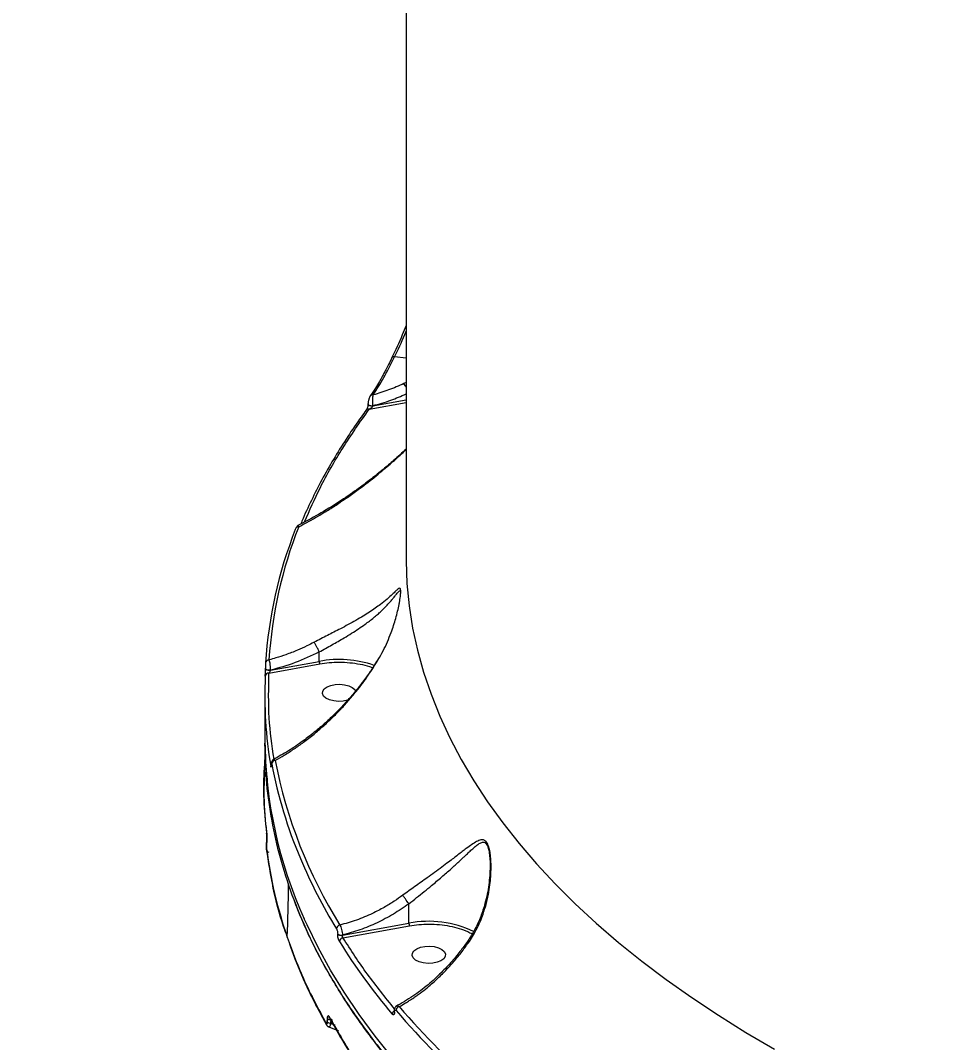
# Model space of a CAD drawing. Header units: millimetres. Extents: x -6332 to 8932, y -6739 to 7096.
# Drawn here: x -2332.1 to -2084.8, y -1545.2 to -1270.2 of the extents above; entities that cross this region are included whole.
import ezdxf

# ---------------------------------------------------------------- set-up
doc = ezdxf.new("R2010")
doc.units = ezdxf.units.MM
for name, color, linetype in [('DIKOM_ОБЪЕКТ', 7, 'Continuous'), ('DIKOM_РАЗМЕР_ЗОНА', 7, 'Continuous'), ('DIKOM_РАЗМЕР_ОБЪЕКТА', 7, 'Continuous')]:
    doc.layers.add(name, color=color, linetype=linetype)
doc.styles.add('style1', font='arial.ttf', dxfattribs={"width": 0.8})
doc.dimstyles.new('1-50', dxfattribs={"dimtxt": 300, "dimasz": 200, "dimexe": 100, "dimexo": 0, "dimgap": 100, "dimtad": 1, "dimtxsty": 'style1', "dimcen": 200, "dimclrd": 7, "dimclre": 7, "dimclrt": 7, "dimadec": 1, "dimazin": 2, "dimtfac": 1, "dimtmove": 0, "dimatfit": 2, "dimfxl": 0, "dimlwd": 25, "dimlwe": 18, "dimarcsym": 0})

# ---------------------------------------------------------------- blocks, each defined once
blk = doc.blocks.new('*D9')
at = {"layer": 'Defpoints', "color": 0, "transparency": 16777216}
for p in [(777.17, 5593.97), (-4228.73, -3389.78), (7301.72, -3389.78)]:
    blk.add_point(p, dxfattribs=at)
at = {"layer": 'DIKOM_РАЗМЕР_ОБЪЕКТА', "color": 7, "lineweight": 18, "transparency": 16777216}
for p, q in [((777.17, 5593.97), (7401.72, 5593.97)), ((-4228.73, -3389.78), (7401.72, -3389.78))]:
    blk.add_line(p, q, dxfattribs=at)
at = {"layer": 'DIKOM_РАЗМЕР_ОБЪЕКТА', "color": 7, "lineweight": 25, "transparency": 16777216}
blk.add_line((7301.72, 5393.97), (7301.72, -3189.78), dxfattribs=at)
at = {"layer": 'DIKOM_РАЗМЕР_ОБЪЕКТА', "color": 7, "transparency": 16777216}
for points in [[(7268.39, 5393.97), (7335.06, 5393.97), (7301.72, 5593.97)], [(7268.39, -3189.78), (7335.06, -3189.78), (7301.72, -3389.78)]]:
    blk.add_solid(points, dxfattribs=at)
at = {"layer": 'DIKOM_РАЗМЕР_ОБЪЕКТА', "color": 7, "transparency": 16777216, "insert": (7048.55, 1153.71), "char_height": 300, "attachment_point": 5, "rotation": 90, "style": 'style1'}
blk.add_mtext('9000', dxfattribs=at)
blk = doc.blocks.new('*D10')
at = {"layer": 'Defpoints', "color": 0, "transparency": 16777216}
for p in [(4034.78, 3636.59), (-4490.85, -1960.46), (4034.78, -5533.39)]:
    blk.add_point(p, dxfattribs=at)
at = {"layer": 'DIKOM_РАЗМЕР_ОБЪЕКТА', "color": 7, "lineweight": 18, "transparency": 16777216}
for p, q in [((4034.78, 3636.59), (4034.78, -5633.39)), ((-4490.85, -1960.46), (-4490.85, -5633.39))]:
    blk.add_line(p, q, dxfattribs=at)
at = {"layer": 'DIKOM_РАЗМЕР_ОБЪЕКТА', "color": 7, "lineweight": 25, "transparency": 16777216}
blk.add_line((-4290.85, -5533.39), (3834.78, -5533.39), dxfattribs=at)
at = {"layer": 'DIKOM_РАЗМЕР_ОБЪЕКТА', "color": 7, "transparency": 16777216}
for points in [[(-4290.85, -5500.05), (-4290.85, -5566.72), (-4490.85, -5533.39)], [(3834.78, -5500.05), (3834.78, -5566.72), (4034.78, -5533.39)]]:
    blk.add_solid(points, dxfattribs=at)
at = {"layer": 'DIKOM_РАЗМЕР_ОБЪЕКТА', "color": 7, "transparency": 16777216, "insert": (308.03, -5280.21), "char_height": 300, "attachment_point": 5, "style": 'style1'}
blk.add_mtext('8500', dxfattribs=at)
blk = doc.blocks.new('*D11')
at = {"layer": 'Defpoints', "color": 0, "transparency": 16777216}
for p in [(1114.35, 7096.35), (-4349.59, -4627.34), (8831.76, -4627.34)]:
    blk.add_point(p, dxfattribs=at)
at = {"layer": 'DIKOM_РАЗМЕР_ЗОНА', "color": 7, "lineweight": 18, "transparency": 16777216}
for p, q in [((1114.35, 7096.35), (8931.76, 7096.35)), ((-4349.59, -4627.34), (8931.76, -4627.34))]:
    blk.add_line(p, q, dxfattribs=at)
at = {"layer": 'DIKOM_РАЗМЕР_ЗОНА', "color": 7, "lineweight": 25, "transparency": 16777216}
blk.add_line((8831.76, 6896.35), (8831.76, -4427.34), dxfattribs=at)
at = {"layer": 'DIKOM_РАЗМЕР_ЗОНА', "color": 7, "transparency": 16777216}
for points in [[(8798.42, 6896.35), (8865.09, 6896.35), (8831.76, 7096.35)], [(8798.42, -4427.34), (8865.09, -4427.34), (8831.76, -4627.34)]]:
    blk.add_solid(points, dxfattribs=at)
at = {"layer": 'DIKOM_РАЗМЕР_ЗОНА', "color": 7, "transparency": 16777216, "insert": (8578.59, 1308.2), "char_height": 300, "attachment_point": 5, "rotation": 90, "style": 'style1'}
blk.add_mtext('11750', dxfattribs=at)
blk = doc.blocks.new('*D12')
at = {"layer": 'Defpoints', "color": 0, "transparency": 16777216}
for p in [(6134.38, 3354.85), (-6332, -2644.93), (6134.38, -6639)]:
    blk.add_point(p, dxfattribs=at)
at = {"layer": 'DIKOM_РАЗМЕР_ЗОНА', "color": 7, "lineweight": 18, "transparency": 16777216}
for p, q in [((6134.38, 3354.85), (6134.38, -6739)), ((-6332, -2644.93), (-6332, -6739))]:
    blk.add_line(p, q, dxfattribs=at)
at = {"layer": 'DIKOM_РАЗМЕР_ЗОНА', "color": 7, "lineweight": 25, "transparency": 16777216}
blk.add_line((-6132, -6639), (5934.38, -6639), dxfattribs=at)
at = {"layer": 'DIKOM_РАЗМЕР_ЗОНА', "color": 7, "transparency": 16777216}
for points in [[(-6132, -6605.67), (-6132, -6672.33), (-6332, -6639)], [(5934.38, -6605.67), (5934.38, -6672.33), (6134.38, -6639)]]:
    blk.add_solid(points, dxfattribs=at)
at = {"layer": 'DIKOM_РАЗМЕР_ЗОНА', "color": 7, "transparency": 16777216, "insert": (-98.81, -6385.83), "char_height": 300, "attachment_point": 5, "style": 'style1'}
blk.add_mtext('12500', dxfattribs=at)

msp = doc.modelspace()

# ---------------------------------------------------------------- linework, layer by layer
at = {"layer": 'DIKOM_ОБЪЕКТ', "color": 7, "linetype": 'Continuous', "lineweight": 15}
for p, q in [((-2228.33, -1152.545), (-2228.33, -1414.707)), ((-2228.33, -1361.093), (-2231.416, -1360.721)), ((-2228.33, -1367.646), (-2228.901, -1367.904)), ((-2238.573, -1373.346), (-2238.573, -1373.426)), ((-2238.271, -1374.8), (-2228.33, -1373.006)), ((-2237.242, -1373.913), (-2228.33, -1372.304)), ((-2237.242, -1373.913), (-2237.242, -1373.832)), ((-2229.837, -1424.269), (-2229.837, -1424.415)), ((-2251.683, -1440.094), (-2251.684, -1440.087)), ((-2251.683, -1442.627), (-2251.683, -1440.094)), ((-2265.204, -1445.805), (-2251.518, -1443.298)), ((-2264.827, -1445.033), (-2251.683, -1442.627)), ((-2235.876, -1442.11), (-2235.867, -1442.119)), ((-2266.162, -1444.52), (-2266.161, -1444.506)), ((-2266.162, -1444.52), (-2266.162, -1444.548)), ((-2266.162, -1444.548), (-2266.161, -1444.533)), ((-2264.827, -1445.033), (-2264.827, -1445.005)), ((-2266.33, -1451.951), (-2266.33, -1463.523)), ((-2266.119, -1468.157), (-2266.235, -1469.099)), ((-2266.292, -1469.102), (-2266.277, -1468.958)), ((-2266.276, -1469.241), (-2266.271, -1469.375)), ((-2266.262, -1469.321), (-2266.263, -1469.354)), ((-2266.263, -1469.355), (-2266.262, -1469.321)), ((-2266.226, -1469.037), (-2266.203, -1468.862)), ((-2264.572, -1470.326), (-2264.572, -1470.415)), ((-2264.568, -1470.462), (-2264.572, -1470.415)), ((-2264.568, -1470.373), (-2264.568, -1470.462)), ((-2265.676, -1474.097), (-2265.727, -1475.831)), ((-2265.657, -1474.359), (-2265.697, -1476.094)), ((-2266.051, -1486.715), (-2265.785, -1489.246)), ((-2263.199, -1489.887), (-2263.494, -1489.868)), ((-2265.814, -1490.969), (-2265.858, -1491.822)), ((-2265.807, -1490.865), (-2265.812, -1490.962)), ((-2263.354, -1490.561), (-2263.031, -1490.582)), ((-2227.56, -1507.847), (-2227.561, -1507.841)), ((-2227.56, -1513.088), (-2227.56, -1507.847)), ((-2245.441, -1516.314), (-2227.56, -1513.088)), ((-2245.316, -1516.993), (-2227.396, -1513.76)), ((-2260.266, -1516.808), (-2260.336, -1516.612)), ((-2246.725, -1515.936), (-2246.725, -1515.984)), ((-2245.441, -1516.314), (-2245.441, -1516.267)), ((-2231.524, -1536.712), (-2231.524, -1536.78)), ((-2231.44, -1536.918), (-2231.44, -1536.986)), ((-2249.515, -1539.621), (-2249.484, -1538.729)), ((-2248.51, -1539.095), (-2248.541, -1539.99)), ((-2248.155, -1539.178), (-2248.51, -1539.095)), ((-2248.467, -1538.832), (-2248.433, -1538.845)), ((-2249.086, -1540.991), (-2247.119, -1541.757)), ((-2247.985, -1540.219), (-2248.541, -1539.99)), ((-2248.541, -1539.99), (-2247.992, -1540.206)), ((-2247.756, -1540.298), (-2247.415, -1540.433)), ((-2246.83, -1541.869), (-2246.49, -1542.002))]:
    msp.add_line(p, q, dxfattribs=at)
at = {"layer": 'DIKOM_ОБЪЕКТ', "color": 7, "linetype": 'Continuous', "lineweight": 15, "flags": 128}
for points in [[(-2238.573, -1373.346), (-2238.553, -1373.449), (-2238.457, -1373.587), (-2238.29, -1373.705), (-2238.066, -1373.795), (-2237.802, -1373.847), (-2237.52, -1373.86), (-2237.242, -1373.832)], [(-2237.242, -1373.913), (-2237.52, -1373.941), (-2237.802, -1373.928), (-2238.066, -1373.875), (-2238.29, -1373.786), (-2238.457, -1373.668), (-2238.553, -1373.53), (-2238.573, -1373.426)], [(-2228.33, -1414.707), (-2228.325, -1415.701), (-2228.089, -1421.701), (-2227.497, -1427.694), (-2226.551, -1433.676), (-2225.25, -1439.639), (-2223.598, -1445.579), (-2221.594, -1451.491), (-2219.242, -1457.368), (-2216.542, -1463.206), (-2213.498, -1468.999), (-2210.112, -1474.741), (-2206.388, -1480.427), (-2202.329, -1486.052), (-2197.939, -1491.61), (-2193.221, -1497.098), (-2188.181, -1502.508), (-2182.823, -1507.837), (-2177.152, -1513.08), (-2171.173, -1518.229), (-2164.892, -1523.284), (-2158.314, -1528.237), (-2151.446, -1533.085), (-2144.295, -1537.823), (-2136.866, -1542.446), (-2129.166, -1546.95)], [(-2264.827, -1445.005), (-2265.063, -1445.032), (-2265.305, -1445.029), (-2265.538, -1444.997), (-2265.75, -1444.937), (-2265.927, -1444.852), (-2266.059, -1444.747), (-2266.139, -1444.63), (-2266.162, -1444.52)], [(-2264.827, -1445.033), (-2265.063, -1445.061), (-2265.305, -1445.058), (-2265.538, -1445.025), (-2265.75, -1444.964), (-2265.927, -1444.879), (-2266.059, -1444.776), (-2266.139, -1444.657), (-2266.162, -1444.548)], [(-2248.58, -1449.086), (-2247.391, -1448.841), (-2246.116, -1448.779), (-2244.858, -1448.903), (-2243.72, -1449.205), (-2242.793, -1449.661), (-2242.152, -1450.232), (-2241.904, -1450.676)], [(-2243.905, -1453.046), (-2244.08, -1453.101), (-2245.269, -1453.346), (-2246.544, -1453.409), (-2247.802, -1453.284), (-2248.94, -1452.982), (-2249.867, -1452.526), (-2250.508, -1451.955), (-2250.81, -1451.314), (-2250.749, -1450.655), (-2250.33, -1450.031), (-2249.587, -1449.494), (-2248.58, -1449.086), (-2248.58, -1449.086)], [(-2264.568, -1470.373), (-2264.571, -1470.313), (-2264.57, -1470.294)], [(-2265.852, -1491.718), (-2265.855, -1491.734), (-2265.859, -1491.759)], [(-2265.858, -1491.822), (-2265.855, -1491.734), (-2265.852, -1491.718)], [(-2265.8, -1490.841), (-2265.81, -1490.881), (-2265.814, -1490.969)], [(-2265.814, -1490.969), (-2265.81, -1490.881), (-2265.807, -1490.865)], [(-2231.937, -1549.253), (-2236.605, -1543.454), (-2240.944, -1537.588), (-2244.951, -1531.659), (-2248.622, -1525.673), (-2251.954, -1519.634), (-2254.945, -1513.548), (-2255.708, -1511.865)], [(-2224.457, -1519.548), (-2223.268, -1519.302), (-2221.993, -1519.24), (-2220.735, -1519.365), (-2219.597, -1519.668), (-2218.67, -1520.122), (-2218.029, -1520.694), (-2217.727, -1521.335), (-2217.789, -1521.994), (-2218.207, -1522.617), (-2218.95, -1523.154), (-2219.957, -1523.562), (-2221.146, -1523.807), (-2222.421, -1523.87), (-2223.679, -1523.745), (-2224.817, -1523.443), (-2225.744, -1522.987), (-2226.385, -1522.416), (-2226.687, -1521.775), (-2226.626, -1521.116), (-2226.207, -1520.493), (-2225.464, -1519.956), (-2224.457, -1519.548)]]:
    msp.add_lwpolyline(points, dxfattribs=at)
at = {"layer": 'DIKOM_ОБЪЕКТ', "color": 7, "linetype": 'Continuous', "lineweight": 15}
for centre, radius, start, end in [((-2231.624, -1361.297), 0.613, 70.14163, 142.6826), ((-2236.588, -1372.933), 9.186, 25.97984, 33.19403), ((-2237.346, -1371.673), 0.731, 78.03378, 144.41601), ((-2238.462, -1375.593), 0.816, 76.50202, 133.1745), ((-2238.562, -1375.446), 0.641, 135.67905, 157.0127), ((-2148.254, -1450.554), 118.113, 158.45802, 176.36012), ((-2147.614, -1449.693), 117.825, 158.45601, 176.3622), ((-2257.403, -1407.183), 0.714, 145.62575, 180.17353), ((-2257.282, -1407.306), 0.883, 85.20332, 143.49212), ((-2265.224, -1443.123), 0.907, 88.59308, 175.75582), ((-2246.318, -1471.281), 29.152, 71.08335, 100.60331), ((-2265.284, -1446.724), 0.923, 85.01849, 175.32792), ((-2154.172, -1451.944), 112.157, 177.29381, 189.6754), ((-2148.333, -1462.933), 117.999, 180.28653, 204.49923), ((-2265.468, -1469.135), 0.825, 177.68333, 215.49968), ((-2265.475, -1469.137), 0.817, 177.56251, 214.52752), ((-2265.392, -1469.224), 0.884, 181.10064, 211.48113), ((-2265.522, -1469.247), 0.763, 197.48332, 215.04347), ((-2263.926, -1470.803), 0.808, 142.86275, 179.36239), ((-2263.483, -1470.237), 0.978, 93.04393, 175.48664), ((-2143.606, -1447.612), 122.937, 190.5686, 203.02791), ((-2135.331, -1444.528), 130.567, 190.91923, 211.92997), ((-2265.085, -1488.944), 0.763, 177.70851, 203.35233), ((-2265.015, -1493.173), 0.828, 179.27382, 255.24299), ((-2265.062, -1493.19), 0.782, 177.9644, 235.64352), ((-2125.334, -1439.987), 142.736, 202.97582, 211.50687), ((-2538.116, -1501.914), 278.173, 356.92939, 359.81445), ((-2245.931, -1514.662), 1.099, 101.11968, 175.77196), ((-2222.204, -1540.278), 27.713, 64.22613, 101.14337), ((-2245.792, -1514.973), 1.341, 225.91029, 285.18259), ((-2245.794, -1515.024), 1.336, 225.85534, 285.31738), ((-2245.162, -1518.092), 1.11, 98.00556, 175.63237), ((-2099.561, -1426.194), 173.069, 212.03957, 220.03727), ((-2230.949, -1537.584), 1.12, 120.54608, 177.01778), ((-2231.208, -1536.773), 0.316, 181.35906, 222.54642), ((-2231.205, -1536.703), 0.319, 183.32807, 222.43401), ((-2229.865, -1536.64), 1.167, 105.69458, 176.18853), ((-2045.891, -1375.718), 245.249, 220.98331, 235.54522), ((-2045.453, -1375.029), 244.704, 220.98339, 235.54549), ((-2248.637, -1538.772), 1.222, 224.0276, 274.46891), ((-2248.609, -1537.879), 1.22, 224.14811, 274.64763), ((-2248.323, -1538.232), 0.677, 176.50632, 214.77758), ((-2248.291, -1538.216), 0.708, 177.96671, 268.89072), ((-2248.232, -1538.051), 0.877, 242.06202, 265.28127), ((-2249.119, -1540.055), 0.707, 176.55652, 213.22822)]:
    msp.add_arc(centre, radius, start, end, dxfattribs=at)
for points, knots in [([(-2228.33, -1352.241), (-2228.664, -1353.106), (-2229.867, -1356.225), (-2231.17, -1358.954), (-2232.112, -1360.925)], [0, 0, 0, 0, 0.2776002, 1, 1, 1, 1]), ([(-2231.416, -1360.721), (-2230.483, -1358.789), (-2229.424, -1356.596), (-2228.446, -1354.089), (-2228.33, -1353.79)], [0, 0, 0, 0, 0.8810027, 1, 1, 1, 1]), ([(-2237.194, -1370.957), (-2236.239, -1369.468), (-2234.327, -1366.489), (-2232.386, -1362.643), (-2231.416, -1360.721)], [0, 0, 0, 0, 0.5000446, 1, 1, 1, 1]), ([(-2232.112, -1360.925), (-2232.422, -1361.555), (-2232.981, -1362.689), (-2233.73, -1364.127), (-2234.215, -1365.033), (-2234.45, -1365.458), (-2234.496, -1365.542)], [0, 0, 0, 0, 0.3913904, 0.7047365, 0.9416194, 1, 1, 1, 1]), ([(-2234.496, -1365.542), (-2234.587, -1365.709), (-2234.927, -1366.327), (-2235.621, -1367.542), (-2236.683, -1369.329), (-2237.486, -1370.553), (-2237.941, -1371.246)], [0, 0, 0, 0, 0.078492, 0.2921761, 0.5987381, 1, 1, 1, 1]), ([(-2228.901, -1367.904), (-2230.263, -1368.505), (-2232.984, -1369.708), (-2235.792, -1370.541), (-2237.194, -1370.957)], [0, 0, 0, 0, 0.5003657, 1, 1, 1, 1]), ([(-2237.941, -1371.246), (-2238.008, -1371.36), (-2238.146, -1371.59), (-2238.311, -1372.016), (-2238.427, -1372.406), (-2238.503, -1372.731), (-2238.559, -1373.071), (-2238.567, -1373.272), (-2238.572, -1373.374)], [0, 0, 0, 0, 0.2312294, 0.4689747, 0.5943602, 0.7243873, 0.8603019, 1, 1, 1, 1]), ([(-2237.242, -1373.832), (-2237.247, -1373.696), (-2237.257, -1373.429), (-2237.262, -1372.988), (-2237.262, -1372.559), (-2237.254, -1372.033), (-2237.235, -1371.439), (-2237.208, -1371.116), (-2237.194, -1370.957)], [0, 0, 0, 0, 0.1397102, 0.2749489, 0.4048047, 0.5299709, 0.7680119, 1, 1, 1, 1]), ([(-2237.242, -1373.832), (-2235.62, -1373.386), (-2232.602, -1372.557), (-2229.681, -1371.29), (-2228.33, -1370.704)], [0, 0, 0, 0, 0.5375747, 1, 1, 1, 1]), ([(-2255.642, -1405.115), (-2254.275, -1402.02), (-2251.32, -1395.33), (-2245.548, -1385.203), (-2240.697, -1378.267), (-2238.271, -1374.8)], [0, 0, 0, 0, 0.3009461, 0.6504981, 1, 1, 1, 1]), ([(-2238.572, -1373.454), (-2238.573, -1373.527), (-2238.574, -1373.671), (-2238.61, -1373.974), (-2238.695, -1374.338), (-2238.842, -1374.72), (-2238.961, -1374.905), (-2239.022, -1374.999)], [0, 0, 0, 0, 0.114807, 0.2287531, 0.4703201, 0.7303848, 1, 1, 1, 1]), ([(-2238.271, -1374.8), (-2238.077, -1374.702), (-2237.786, -1374.554), (-2237.454, -1374.28), (-2237.307, -1374.101), (-2237.25, -1373.983), (-2237.245, -1373.935), (-2237.242, -1373.913)], [0, 0, 0, 0, 0.4998545, 0.7499099, 0.8964178, 0.9513801, 1, 1, 1, 1]), ([(-2239.048, -1375.071), (-2239.484, -1375.653), (-2241.248, -1378.004), (-2244.065, -1382.183), (-2247.492, -1387.605), (-2250.635, -1393.088), (-2253.486, -1398.623), (-2255.481, -1402.812), (-2256.432, -1405.162), (-2256.625, -1405.639)], [0, 0, 0, 0, 0.0586878, 0.2371661, 0.4159185, 0.594995, 0.7744258, 0.9542744, 1, 1, 1, 1]), ([(-2228.33, -1385.529), (-2229.411, -1386.538), (-2231.434, -1388.427), (-2234.555, -1391.068), (-2237.879, -1393.737), (-2241.818, -1396.676), (-2246.565, -1399.914), (-2251.848, -1403.188), (-2255.566, -1405.105), (-2257.406, -1406.054)], [0, 0, 0, 0, 0.1177409, 0.2203013, 0.3308345, 0.466088, 0.6276468, 0.8157395, 1, 1, 1, 1]), ([(-2257.208, -1406.425), (-2256.477, -1406.043), (-2254.967, -1405.252), (-2252.698, -1403.975), (-2250.201, -1402.498), (-2248.006, -1401.12), (-2246.471, -1400.116), (-2245.797, -1399.662), (-2245.493, -1399.468), (-2245.21, -1399.235), (-2244.958, -1399.167), (-2244.888, -1399.048), (-2244.883, -1399.045), (-2244.866, -1399.033), (-2244.8, -1398.989), (-2244.55, -1398.815), (-2243.321, -1397.974), (-2241.463, -1396.641), (-2239.056, -1394.837), (-2236.939, -1393.178), (-2234.898, -1391.514), (-2232.579, -1389.544), (-2230.406, -1387.625), (-2228.87, -1386.158), (-2228.33, -1385.642)], [0, 0, 0, 0, 0.0738422, 0.1525988, 0.2296832, 0.3273441, 0.3763877, 0.3864488, 0.396662, 0.4070154, 0.417497, 0.4175262, 0.4176604, 0.418006, 0.4193023, 0.4243028, 0.4438873, 0.5453707, 0.6163624, 0.6940147, 0.7669474, 0.8315883, 0.940758, 1, 1, 1, 1]), ([(-2257.396, -1406.081), (-2257.431, -1406.103), (-2257.5, -1406.147), (-2257.652, -1406.299), (-2257.826, -1406.503), (-2257.936, -1406.687), (-2257.992, -1406.78)], [0, 0, 0, 0, 0.2571215, 0.5031448, 0.7484918, 1, 1, 1, 1]), ([(-2257.208, -1406.425), (-2257.242, -1406.319), (-2257.311, -1406.108), (-2257.365, -1406.093), (-2257.393, -1406.085)], [0, 0, 0, 0, 0.5015134, 1, 1, 1, 1]), ([(-2235.788, -1442.155), (-2235.346, -1441.377), (-2234.457, -1439.814), (-2233.323, -1437.382), (-2232.396, -1435.084), (-2231.671, -1432.991), (-2231.083, -1431.045), (-2230.598, -1429.168), (-2230.258, -1427.593), (-2230.045, -1426.427), (-2229.866, -1425.27), (-2229.758, -1424.25), (-2229.756, -1423.536), (-2229.805, -1423.188), (-2229.901, -1422.998), (-2230.101, -1422.913), (-2230.491, -1423.151), (-2231.141, -1423.751), (-2232.086, -1424.664), (-2233.394, -1425.854), (-2234.986, -1427.145), (-2236.604, -1428.332), (-2238.153, -1429.382), (-2239.887, -1430.474), (-2241.788, -1431.594), (-2243.834, -1432.729), (-2245.819, -1433.781), (-2247.704, -1434.753), (-2250.076, -1435.959), (-2251.879, -1436.888), (-2253.085, -1437.509)], [0, 0, 0, 0, 0.0414676, 0.0834165, 0.1246498, 0.1569887, 0.1872264, 0.2206087, 0.2496184, 0.2661042, 0.2811099, 0.3124991, 0.3280596, 0.3440083, 0.359084, 0.3755949, 0.4150544, 0.4578401, 0.5006777, 0.5629611, 0.6249173, 0.6667794, 0.7084924, 0.7497048, 0.7931851, 0.8347121, 0.8746303, 0.9063822, 0.9373563, 1, 1, 1, 1]), ([(-2251.684, -1440.087), (-2251.114, -1439.772), (-2249.967, -1439.136), (-2248.263, -1438.196), (-2246.59, -1437.251), (-2244.808, -1436.218), (-2242.945, -1435.085), (-2241.059, -1433.865), (-2239.478, -1432.763), (-2238.139, -1431.766), (-2237.041, -1430.893), (-2236, -1430.012), (-2235.084, -1429.186), (-2234.2, -1428.332), (-2233.403, -1427.512), (-2232.657, -1426.687), (-2231.984, -1425.892), (-2231.406, -1425.173), (-2230.901, -1424.522), (-2230.478, -1423.987), (-2230.177, -1423.673), (-2229.991, -1423.604), (-2229.888, -1423.702), (-2229.832, -1423.906), (-2229.836, -1424.178), (-2229.837, -1424.269)], [0, 0, 0, 0, 0.0458384, 0.0922147, 0.1376242, 0.1843772, 0.2449915, 0.30607, 0.3680554, 0.4126004, 0.4598686, 0.5037651, 0.5515778, 0.5923563, 0.6427975, 0.6884915, 0.734383, 0.7851621, 0.8262887, 0.8720888, 0.9182493, 0.9429142, 0.964693, 0.9883168, 1, 1, 1, 1]), ([(-2253.085, -1437.509), (-2253.733, -1437.844), (-2255.208, -1438.606), (-2257.737, -1439.741), (-2260.51, -1440.814), (-2263.066, -1441.646), (-2264.581, -1442.051), (-2265.202, -1442.217)], [0, 0, 0, 0, 0.1659184, 0.3773693, 0.6331767, 0.849644, 1, 1, 1, 1]), ([(-2251.684, -1440.087), (-2251.731, -1439.982), (-2251.828, -1439.767), (-2252.007, -1439.4), (-2252.202, -1439.014), (-2252.409, -1438.624), (-2252.615, -1438.257), (-2252.803, -1437.937), (-2252.964, -1437.681), (-2253.046, -1437.565), (-2253.085, -1437.509)], [0, 0, 0, 0, 0.1192667, 0.2440135, 0.3720081, 0.5000454, 0.6325406, 0.7618955, 0.8849888, 1, 1, 1, 1]), ([(-2251.683, -1440.094), (-2253.823, -1441.126), (-2258.102, -1443.188), (-2262.586, -1444.4), (-2264.827, -1445.005)], [0, 0, 0, 0, 0.5002297, 1, 1, 1, 1]), ([(-2266.109, -1442.889), (-2266.113, -1442.985), (-2266.122, -1443.177), (-2266.13, -1443.555), (-2266.136, -1443.882), (-2266.139, -1444.138), (-2266.141, -1444.393), (-2266.142, -1444.546), (-2266.142, -1444.623)], [0, 0, 0, 0, 0.2440732, 0.490734, 0.616243, 0.7431539, 0.8713583, 1, 1, 1, 1]), ([(-2265.202, -1442.217), (-2265.161, -1442.373), (-2265.079, -1442.687), (-2264.98, -1443.302), (-2264.914, -1443.826), (-2264.873, -1444.234), (-2264.842, -1444.639), (-2264.832, -1444.883), (-2264.827, -1445.005)], [0, 0, 0, 0, 0.2447192, 0.4906844, 0.6160274, 0.7426759, 0.8711048, 1, 1, 1, 1]), ([(-2235.755, -1441.885), (-2236.434, -1442.981), (-2237.688, -1445.003), (-2239.581, -1447.66), (-2241.205, -1449.774), (-2242.57, -1451.437), (-2243.877, -1452.955), (-2245.388, -1454.622), (-2247.342, -1456.643), (-2249.782, -1458.973), (-2252.72, -1461.527), (-2256.169, -1464.194), (-2259.981, -1466.804), (-2262.663, -1468.271), (-2264.004, -1469.004)], [0, 0, 0, 0, 0.0916028, 0.1690753, 0.23283, 0.2830517, 0.3245307, 0.3785386, 0.4478532, 0.5323137, 0.6312752, 0.7444046, 0.8722209, 1, 1, 1, 1]), ([(-2263.535, -1469.261), (-2262.718, -1468.805), (-2261.006, -1467.848), (-2258.461, -1466.217), (-2255.788, -1464.335), (-2253.189, -1462.312), (-2250.741, -1460.221), (-2248.425, -1458.075), (-2246.162, -1455.805), (-2243.879, -1453.309), (-2241.287, -1450.213), (-2238.517, -1446.543), (-2236.669, -1443.571), (-2235.788, -1442.155)], [0, 0, 0, 0, 0.0794247, 0.1664079, 0.2491902, 0.3437046, 0.4269111, 0.4989171, 0.5848834, 0.6680859, 0.749761, 0.8807347, 1, 1, 1, 1]), ([(-2251.683, -1442.627), (-2251.68, -1442.687), (-2251.676, -1442.806), (-2251.638, -1443.004), (-2251.583, -1443.183), (-2251.54, -1443.26), (-2251.518, -1443.298)], [0, 0, 0, 0, 0.2495837, 0.499614, 0.7496582, 1, 1, 1, 1]), ([(-2251.518, -1443.298), (-2250.681, -1443.17), (-2248.995, -1442.91), (-2247.237, -1442.875), (-2246.351, -1442.857)], [0, 0, 0, 0, 0.4962097, 1, 1, 1, 1]), ([(-2246.351, -1442.857), (-2246.324, -1442.855), (-2245.364, -1442.808), (-2243.435, -1442.963), (-2240.698, -1443.34), (-2238.616, -1443.816), (-2237.58, -1444.218), (-2237.307, -1444.324)], [0, 0, 0, 0, 0.008226, 0.3001579, 0.5967602, 0.8933436, 1, 1, 1, 1]), ([(-2235.788, -1442.155), (-2235.834, -1442.129), (-2235.891, -1442.097), (-2235.878, -1442.108), (-2235.876, -1442.11)], [0, 0, 0, 0, 0.8063514, 1, 1, 1, 1]), ([(-2266.204, -1446.649), (-2266.199, -1446.526), (-2266.189, -1446.281), (-2266.177, -1445.812), (-2266.169, -1445.414), (-2266.165, -1445.107), (-2266.162, -1444.805), (-2266.162, -1444.624), (-2266.161, -1444.533)], [0, 0, 0, 0, 0.2499171, 0.4990652, 0.6249277, 0.7494667, 0.8749128, 1, 1, 1, 1]), ([(-2263.85, -1468.916), (-2264.371, -1465.231), (-2265.458, -1457.538), (-2265.291, -1449.824), (-2265.204, -1445.805)], [0, 0, 0, 0, 0.4788811, 1, 1, 1, 1]), ([(-2265.204, -1445.805), (-2265.163, -1445.763), (-2265.081, -1445.679), (-2264.981, -1445.525), (-2264.911, -1445.384), (-2264.867, -1445.267), (-2264.834, -1445.145), (-2264.829, -1445.069), (-2264.827, -1445.033)], [0, 0, 0, 0, 0.2507502, 0.4998323, 0.6337318, 0.7503144, 0.8804323, 1, 1, 1, 1]), ([(-2266.321, -1464.905), (-2266.33, -1466.965), (-2266.34, -1469.419), (-2266.496, -1471.991), (-2266.521, -1472.403)], [0, 0, 0, 0, 0.8400761, 1, 1, 1, 1]), ([(-2266.289, -1463.619), (-2266.294, -1463.863), (-2266.303, -1464.288), (-2266.313, -1464.712), (-2266.317, -1464.893)], [0, 0, 0, 0, 0.5731373, 1, 1, 1, 1]), ([(-2266.305, -1465.429), (-2266.311, -1465.307), (-2266.323, -1465.038), (-2266.309, -1464.769), (-2266.302, -1464.622)], [0, 0, 0, 0, 0.4532702, 1, 1, 1, 1]), ([(-2266.197, -1467.114), (-2266.173, -1469.119), (-2266.11, -1474.43), (-2265.019, -1483.043), (-2263.02, -1492.95), (-2260.03, -1503.028), (-2256.047, -1513.217), (-2251.019, -1523.456), (-2245.052, -1533.523), (-2238.154, -1543.419), (-2230.318, -1553.141), (-2221.713, -1562.508), (-2212.409, -1571.503), (-2202.507, -1580.094), (-2191.883, -1588.416), (-2180.568, -1596.448), (-2168.324, -1604.351), (-2155.104, -1612.107), (-2140.851, -1619.688), (-2125.845, -1626.93), (-2110.163, -1633.783), (-2093.894, -1640.218), (-2077.418, -1646.1), (-2060.779, -1651.461), (-2044.007, -1656.33), (-2026.765, -1660.804), (-2009.097, -1664.911), (-1997.005, -1667.292), (-1990.949, -1668.485)], [0, 0, 0, 0, 0.0229494, 0.0607927, 0.0987699, 0.1369632, 0.1774628, 0.2177245, 0.2578474, 0.2979273, 0.3380578, 0.378335, 0.4165343, 0.4547209, 0.4926939, 0.5305351, 0.5683249, 0.608437, 0.6486758, 0.6891402, 0.7296713, 0.7699582, 0.8100936, 0.8478833, 0.885703, 0.9236324, 0.9617533, 1, 1, 1, 1]), ([(-2266.015, -1486.409), (-2266.282, -1483.49), (-2266.821, -1477.616), (-2266.469, -1471.951), (-2266.292, -1469.102)], [0, 0, 0, 0, 0.4970484, 1, 1, 1, 1]), ([(-2266.269, -1469.393), (-2266.264, -1469.512), (-2266.258, -1469.689), (-2266.194, -1469.845), (-2266.173, -1469.896)], [0, 0, 0, 0, 0.67043, 1, 1, 1, 1]), ([(-2266.006, -1469.671), (-2266.035, -1469.64), (-2266.1, -1469.57), (-2266.169, -1469.468), (-2266.22, -1469.394), (-2266.244, -1469.361), (-2266.25, -1469.37), (-2266.252, -1469.372)], [0, 0, 0, 0, 0.1967257, 0.4359028, 0.6819996, 0.9494262, 1, 1, 1, 1]), ([(-2264.568, -1470.462), (-2264.568, -1470.551), (-2264.57, -1470.732), (-2264.582, -1470.924), (-2264.6, -1471.054), (-2264.63, -1471.131), (-2264.676, -1471.086), (-2264.714, -1470.891), (-2264.734, -1470.794)], [0, 0, 0, 0, 0.1238903, 0.2505582, 0.373314, 0.5015719, 0.7510105, 1, 1, 1, 1]), ([(-2263.997, -1469.025), (-2264.052, -1469.058), (-2264.163, -1469.124), (-2264.338, -1469.301), (-2264.482, -1469.562), (-2264.556, -1469.9), (-2264.565, -1470.161), (-2264.57, -1470.294)], [0, 0, 0, 0, 0.1205592, 0.2437887, 0.4921073, 0.7420669, 1, 1, 1, 1]), ([(-2264.458, -1470.16), (-2264.471, -1470.098), (-2264.497, -1469.973), (-2264.527, -1469.941), (-2264.547, -1469.992), (-2264.558, -1470.076), (-2264.566, -1470.2), (-2264.567, -1470.316), (-2264.568, -1470.373)], [0, 0, 0, 0, 0.2487488, 0.4983186, 0.6263793, 0.7495333, 0.8755837, 1, 1, 1, 1]), ([(-2263.535, -1469.261), (-2263.625, -1469.163), (-2263.794, -1468.98), (-2263.925, -1469.02), (-2263.987, -1469.039)], [0, 0, 0, 0, 0.5334706, 1, 1, 1, 1]), ([(-2266.386, -1472.408), (-2266.496, -1474.595), (-2266.765, -1479.992), (-2266.189, -1485.586), (-2265.847, -1488.913)], [0, 0, 0, 0, 0.4051831, 1, 1, 1, 1]), ([(-2265.847, -1488.913), (-2265.836, -1489.029), (-2265.819, -1489.203), (-2265.804, -1489.543), (-2265.797, -1489.822), (-2265.794, -1490.118), (-2265.796, -1490.416), (-2265.802, -1490.708), (-2265.81, -1490.881), (-2265.814, -1490.969)], [0, 0, 0, 0, 0.2491581, 0.3747999, 0.499411, 0.6238605, 0.7491219, 0.8738241, 1, 1, 1, 1]), ([(-2265.814, -1490.969), (-2265.806, -1490.766), (-2265.791, -1490.36), (-2265.797, -1489.719), (-2265.817, -1489.215), (-2265.837, -1489.014), (-2265.847, -1488.913)], [0, 0, 0, 0, 0.2792753, 0.558603, 0.7787567, 1, 1, 1, 1]), ([(-2265.858, -1491.822), (-2265.864, -1491.937), (-2265.871, -1492.111), (-2265.875, -1492.368), (-2265.874, -1492.56), (-2265.871, -1492.742), (-2265.862, -1492.967), (-2265.851, -1493.084), (-2265.843, -1493.162)], [0, 0, 0, 0, 0.2501178, 0.3757882, 0.5004041, 0.6249585, 0.7505169, 1, 1, 1, 1]), ([(-2265.843, -1493.162), (-2265.852, -1493.072), (-2265.869, -1492.893), (-2265.876, -1492.498), (-2265.872, -1492.124), (-2265.863, -1491.923), (-2265.858, -1491.822)], [0, 0, 0, 0, 0.2806283, 0.5596413, 0.7792936, 1, 1, 1, 1]), ([(-2265.858, -1491.822), (-2265.85, -1491.663), (-2265.835, -1491.378), (-2265.82, -1491.094), (-2265.814, -1490.969)], [0, 0, 0, 0, 0.5597946, 1, 1, 1, 1]), ([(-2211.298, -1517.974), (-2210.565, -1516.803), (-2209.1, -1514.46), (-2207.719, -1511.064), (-2206.773, -1508.022), (-2206.162, -1505.381), (-2205.763, -1502.905), (-2205.538, -1500.67), (-2205.44, -1498.605), (-2205.459, -1496.631), (-2205.589, -1494.992), (-2205.768, -1493.796), (-2206.02, -1492.625), (-2206.391, -1491.629), (-2206.884, -1490.997), (-2207.289, -1490.728), (-2207.724, -1490.625), (-2208.394, -1490.672), (-2209.366, -1491.087), (-2210.666, -1491.923), (-2212.312, -1493.126), (-2214.338, -1494.682), (-2216.568, -1496.382), (-2218.685, -1497.963), (-2220.611, -1499.376), (-2223.009, -1501.112), (-2225.879, -1503.156), (-2228.124, -1504.781), (-2229.211, -1505.568)], [0, 0, 0, 0, 0.0626324, 0.1252892, 0.1665046, 0.2082672, 0.2494003, 0.2817618, 0.3119795, 0.3454797, 0.3744592, 0.3909769, 0.4059724, 0.4373772, 0.4528804, 0.468991, 0.4839682, 0.500449, 0.5398812, 0.5827313, 0.625633, 0.6878847, 0.7498916, 0.7919062, 0.8336256, 0.8747451, 0.9394108, 1, 1, 1, 1]), ([(-2227.561, -1507.841), (-2226.867, -1507.289), (-2225.475, -1506.18), (-2223.43, -1504.545), (-2221.638, -1503.085), (-2220.067, -1501.778), (-2218.734, -1500.647), (-2217.428, -1499.514), (-2216.462, -1498.657), (-2215.763, -1498.027), (-2215.328, -1497.631), (-2214.869, -1497.213), (-2214.39, -1496.77), (-2214.053, -1496.458), (-2213.782, -1496.205), (-2213.423, -1495.869), (-2212.89, -1495.369), (-2212.31, -1494.821), (-2211.642, -1494.194), (-2210.854, -1493.455), (-2209.932, -1492.625), (-2209.05, -1491.908), (-2208.329, -1491.452), (-2207.769, -1491.278), (-2207.35, -1491.277), (-2206.955, -1491.469), (-2206.597, -1491.908), (-2206.354, -1492.454), (-2206.192, -1492.976), (-2206.055, -1493.534), (-2205.918, -1494.3), (-2205.789, -1495.422), (-2205.712, -1496.654), (-2205.714, -1497.554), (-2205.715, -1497.94)], [0, 0, 0, 0, 0.0618886, 0.1241991, 0.1874297, 0.2327287, 0.2807004, 0.3256031, 0.3742259, 0.3902763, 0.4075941, 0.4261632, 0.4460089, 0.4671148, 0.4687794, 0.4808804, 0.5135914, 0.5393526, 0.5602496, 0.6071367, 0.6540028, 0.7009048, 0.7474799, 0.7724844, 0.794465, 0.8188167, 0.841738, 0.8641663, 0.8761905, 0.8889011, 0.9109698, 0.9360513, 0.9725872, 1, 1, 1, 1]), ([(-2265.843, -1493.162), (-2265.24, -1497.139), (-2264.038, -1505.063), (-2261.57, -1512.908), (-2260.342, -1516.815)], [0, 0, 0, 0, 0.5019828, 1, 1, 1, 1]), ([(-2260.666, -1515.686), (-2260.869, -1515.125), (-2262.314, -1511.13), (-2264.212, -1503.623), (-2265.299, -1496.653), (-2265.843, -1493.162)], [0, 0, 0, 0, 0.0754918, 0.5370536, 1, 1, 1, 1]), ([(-2265.792, -1493.473), (-2265.693, -1494.229), (-2265.516, -1495.579), (-2265.24, -1497.36), (-2265.008, -1498.741), (-2264.803, -1499.896), (-2264.594, -1500.994), (-2264.373, -1502.149), (-2264.188, -1502.935), (-2264.09, -1503.348)], [0, 0, 0, 0, 0.2293597, 0.4093973, 0.5402499, 0.6489983, 0.760298, 0.8739637, 1, 1, 1, 1]), ([(-2205.707, -1497.832), (-2205.778, -1499.454), (-2205.925, -1502.798), (-2206.881, -1507.324), (-2208.207, -1511.357), (-2209.701, -1514.749), (-2211.06, -1516.821), (-2211.714, -1517.817)], [0, 0, 0, 0, 0.2322694, 0.4791347, 0.6524342, 0.8329227, 1, 1, 1, 1]), ([(-1990.949, -1668.485), (-1995.113, -1667.675), (-2003.643, -1666.016), (-2016.534, -1663.191), (-2029.836, -1660.017), (-2042.91, -1656.593), (-2055.705, -1652.95), (-2067.648, -1649.271), (-2075.912, -1646.53), (-2080.544, -1644.932), (-2082.006, -1644.424), (-2083.469, -1643.91), (-2084.934, -1643.392), (-2086.4, -1642.867), (-2091.489, -1641.032), (-2099.79, -1637.908), (-2110.793, -1633.458), (-2120.69, -1629.185), (-2129.536, -1625.131), (-2137.384, -1621.335), (-2144.286, -1617.83), (-2150.289, -1614.645), (-2155.439, -1611.807), (-2159.599, -1609.436), (-2162.884, -1607.513), (-2165.323, -1606.055), (-2166.97, -1605.059), (-2167.87, -1604.504), (-2168.218, -1604.293), (-2168.36, -1604.203), (-2168.422, -1604.167), (-2168.447, -1604.15), (-2168.459, -1604.144), (-2168.464, -1604.14), (-2168.467, -1604.138), (-2172.074, -1601.588), (-2179.355, -1597.387), (-2189.221, -1590.3), (-2198.265, -1583.481), (-2206.127, -1576.986), (-2212.968, -1570.901), (-2217.512, -1566.554), (-2220.392, -1563.676), (-2221.817, -1562.223), (-2223.206, -1560.781), (-2224.558, -1559.351), (-2225.875, -1557.931), (-2229.947, -1553.461), (-2236.3, -1545.888), (-2244.05, -1535.109), (-2250.554, -1524.325), (-2255.949, -1513.58), (-2258.62, -1506.382), (-2259.944, -1502.815)], [0, 0, 0, 0, 0.0304209, 0.0623318, 0.0957329, 0.1306245, 0.1625619, 0.1956529, 0.2257287, 0.2297334, 0.2337532, 0.2377888, 0.2418394, 0.2459058, 0.2499873, 0.2842984, 0.3161635, 0.3455816, 0.3725529, 0.3970774, 0.419155, 0.4387855, 0.4559684, 0.4707046, 0.4811926, 0.4899535, 0.4962344, 0.4985747, 0.4995222, 0.4999234, 0.5000964, 0.5001721, 0.5002054, 0.5002202, 0.5002264, 0.5002316, 0.5398576, 0.5779845, 0.6146114, 0.6497397, 0.6794118, 0.707924, 0.7151988, 0.722395, 0.7295116, 0.7365482, 0.7435047, 0.7503817, 0.8020676, 0.8528722, 0.9027952, 0.951838, 1, 1, 1, 1]), ([(-2229.211, -1505.568), (-2229.971, -1506.109), (-2231.594, -1507.264), (-2234.312, -1508.906), (-2237.697, -1510.659), (-2241.681, -1512.336), (-2244.656, -1513.167), (-2246.143, -1513.583)], [0, 0, 0, 0, 0.1471503, 0.3139382, 0.5003452, 0.7501687, 1, 1, 1, 1]), ([(-2227.561, -1507.841), (-2227.652, -1507.722), (-2227.867, -1507.438), (-2228.207, -1506.979), (-2228.528, -1506.538), (-2228.789, -1506.175), (-2229.032, -1505.831), (-2229.151, -1505.655), (-2229.211, -1505.568)], [0, 0, 0, 0, 0.1649774, 0.3940944, 0.5326461, 0.6831928, 0.841058, 1, 1, 1, 1]), ([(-2227.56, -1507.847), (-2228.935, -1508.801), (-2231.68, -1510.705), (-2236.121, -1513.03), (-2240.714, -1514.961), (-2243.866, -1515.832), (-2245.441, -1516.267)], [0, 0, 0, 0, 0.2498722, 0.4987283, 0.7494276, 1, 1, 1, 1]), ([(-2247.028, -1514.581), (-2246.988, -1514.658), (-2246.909, -1514.814), (-2246.809, -1515.176), (-2246.739, -1515.575), (-2246.73, -1515.815), (-2246.725, -1515.936)], [0, 0, 0, 0, 0.2500866, 0.5002555, 0.749547, 1, 1, 1, 1]), ([(-2246.143, -1513.583), (-2246.059, -1513.737), (-2245.891, -1514.045), (-2245.666, -1514.764), (-2245.496, -1515.553), (-2245.459, -1516.029), (-2245.441, -1516.267)], [0, 0, 0, 0, 0.2505053, 0.5005676, 0.7500909, 1, 1, 1, 1]), ([(-2227.56, -1513.088), (-2227.557, -1513.148), (-2227.553, -1513.267), (-2227.515, -1513.465), (-2227.461, -1513.644), (-2227.417, -1513.721), (-2227.396, -1513.76)], [0, 0, 0, 0, 0.2496375, 0.499671, 0.749651, 1, 1, 1, 1]), ([(-2227.396, -1513.76), (-2226.559, -1513.631), (-2224.873, -1513.373), (-2223.114, -1513.336), (-2222.228, -1513.318)], [0, 0, 0, 0, 0.4960956, 1, 1, 1, 1]), ([(-2222.228, -1513.318), (-2222.202, -1513.317), (-2221.242, -1513.269), (-2219.317, -1513.427), (-2216.562, -1513.791), (-2213.997, -1514.441), (-2211.958, -1515.163), (-2210.939, -1515.734), (-2210.557, -1515.948)], [0, 0, 0, 0, 0.0059679, 0.2205133, 0.4384851, 0.6564464, 0.8709885, 1, 1, 1, 1]), ([(-2260.342, -1516.815), (-2258.905, -1520.703), (-2256.021, -1528.51), (-2251.895, -1536.168), (-2249.825, -1540.012)], [0, 0, 0, 0, 0.4980127, 1, 1, 1, 1]), ([(-2246.268, -1518.007), (-2246.328, -1517.891), (-2246.448, -1517.66), (-2246.599, -1517.119), (-2246.705, -1516.524), (-2246.718, -1516.164), (-2246.725, -1515.984)], [0, 0, 0, 0, 0.2499993, 0.5000261, 0.7494381, 1, 1, 1, 1]), ([(-2245.316, -1516.993), (-2245.328, -1516.967), (-2245.348, -1516.921), (-2245.379, -1516.817), (-2245.403, -1516.706), (-2245.422, -1516.591), (-2245.437, -1516.459), (-2245.44, -1516.371), (-2245.441, -1516.314)], [0, 0, 0, 0, 0.1716953, 0.3121766, 0.4993009, 0.632097, 0.7597288, 1, 1, 1, 1]), ([(-2231.425, -1536.111), (-2233.918, -1533.027), (-2238.999, -1526.742), (-2243.184, -1520.282), (-2245.316, -1516.993)], [0, 0, 0, 0, 0.4906477, 1, 1, 1, 1]), ([(-2211.595, -1517.69), (-2212.23, -1518.573), (-2213.612, -1520.495), (-2216.037, -1523.421), (-2218.991, -1526.576), (-2222.514, -1529.786), (-2226.608, -1532.936), (-2229.555, -1534.611), (-2231.103, -1535.491)], [0, 0, 0, 0, 0.115076, 0.2502417, 0.4063706, 0.5844519, 0.7816207, 1, 1, 1, 1]), ([(-2249.825, -1540.012), (-2251.371, -1537.149), (-2254.459, -1531.431), (-2257.644, -1524.327), (-2259.114, -1520.079), (-2259.574, -1518.748)], [0, 0, 0, 0, 0.4078632, 0.8145545, 1, 1, 1, 1]), ([(-2230.18, -1535.516), (-2229.605, -1535.195), (-2228.691, -1534.686), (-2226.98, -1533.621), (-2225.186, -1532.402), (-2223.189, -1530.878), (-2221.538, -1529.499), (-2219.697, -1527.845), (-2217.685, -1525.864), (-2215.399, -1523.343), (-2213.275, -1520.752), (-2211.942, -1518.879), (-2211.298, -1517.974)], [0, 0, 0, 0, 0.0834476, 0.1325788, 0.2499125, 0.347353, 0.4310338, 0.5009478, 0.6323526, 0.7505501, 0.8795076, 1, 1, 1, 1]), ([(-2211.684, -1517.835), (-2211.662, -1517.827), (-2211.617, -1517.813), (-2211.405, -1517.92), (-2211.298, -1517.974)], [0, 0, 0, 0, 0.4911493, 1, 1, 1, 1]), ([(-2257.145, -1525.027), (-2256.689, -1526.254), (-2256.087, -1527.871), (-2255.164, -1529.858), (-2254.629, -1531.003), (-2254.097, -1532.112), (-2253.572, -1533.181), (-2252.972, -1534.382), (-2252.179, -1535.924), (-2251.08, -1537.999), (-2250.202, -1539.565), (-2249.71, -1540.442)], [0, 0, 0, 0, 0.2357844, 0.3106907, 0.385591, 0.4582902, 0.5262667, 0.5938696, 0.6922275, 0.8275704, 1, 1, 1, 1]), ([(-2231.44, -1536.986), (-2231.443, -1537.07), (-2231.448, -1537.237), (-2231.487, -1537.437), (-2231.547, -1537.592), (-2231.654, -1537.722), (-2231.828, -1537.758), (-2231.987, -1537.603), (-2232.067, -1537.526)], [0, 0, 0, 0, 0.1252921, 0.2508528, 0.3754168, 0.5011923, 0.7504422, 1, 1, 1, 1]), ([(-2231.523, -1536.79), (-2231.524, -1536.816), (-2231.525, -1536.866), (-2231.526, -1536.894), (-2231.521, -1536.887), (-2231.52, -1536.886)], [0, 0, 0, 0, 0.4941781, 0.9500842, 1, 1, 1, 1]), ([(-2230.846, -1535.356), (-2230.945, -1535.421), (-2231.152, -1535.558), (-2231.364, -1535.878), (-2231.502, -1536.271), (-2231.516, -1536.571), (-2231.523, -1536.721)], [0, 0, 0, 0, 0.2283434, 0.4770873, 0.7373873, 1, 1, 1, 1]), ([(-2231.44, -1536.918), (-2231.439, -1536.863), (-2231.436, -1536.753), (-2231.41, -1536.622), (-2231.372, -1536.519), (-2231.302, -1536.434), (-2231.187, -1536.411), (-2231.082, -1536.512), (-2231.029, -1536.562)], [0, 0, 0, 0, 0.1258833, 0.2510286, 0.3760348, 0.5014064, 0.7505751, 1, 1, 1, 1]), ([(-2230.831, -1535.377), (-2230.749, -1535.341), (-2230.563, -1535.262), (-2230.318, -1535.425), (-2230.18, -1535.516)], [0, 0, 0, 0, 0.4407572, 1, 1, 1, 1]), ([(-2249.515, -1539.621), (-2249.525, -1539.739), (-2249.544, -1539.976), (-2249.628, -1540.143), (-2249.727, -1540.152), (-2249.792, -1540.059), (-2249.825, -1540.012)], [0, 0, 0, 0, 0.2789, 0.5576718, 0.7781773, 1, 1, 1, 1]), ([(-2249.825, -1540.012), (-2249.788, -1540.064), (-2249.733, -1540.142), (-2249.663, -1540.144), (-2249.617, -1540.109), (-2249.577, -1540.033), (-2249.535, -1539.889), (-2249.523, -1539.728), (-2249.515, -1539.621)], [0, 0, 0, 0, 0.2501059, 0.3753958, 0.5003559, 0.624867, 0.7504642, 1, 1, 1, 1]), ([(-2249.484, -1538.729), (-2249.49, -1538.895), (-2249.5, -1539.193), (-2249.511, -1539.49), (-2249.515, -1539.621)], [0, 0, 0, 0, 0.559858, 1, 1, 1, 1]), ([(-2248.999, -1538.191), (-2249.064, -1538.097), (-2249.193, -1537.911), (-2249.352, -1538), (-2249.454, -1538.292), (-2249.474, -1538.583), (-2249.484, -1538.729)], [0, 0, 0, 0, 0.2807936, 0.5602387, 0.7797928, 1, 1, 1, 1]), ([(-2249.484, -1538.729), (-2249.48, -1538.643), (-2249.471, -1538.473), (-2249.436, -1538.265), (-2249.388, -1538.103), (-2249.325, -1537.999), (-2249.251, -1537.955), (-2249.143, -1537.975), (-2249.056, -1538.105), (-2248.999, -1538.191)], [0, 0, 0, 0, 0.1261071, 0.2505406, 0.3755409, 0.5004145, 0.6248399, 0.7504244, 1, 1, 1, 1]), ([(-2235.214, -1559.997), (-2238.044, -1555.911), (-2243.098, -1548.614), (-2247.196, -1541.376), (-2248.999, -1538.191)], [0, 0, 0, 0, 0.5599625, 1, 1, 1, 1]), ([(-2248.999, -1538.191), (-2246.964, -1541.77), (-2242.849, -1549.01), (-2237.778, -1556.307), (-2235.214, -1559.997)], [0, 0, 0, 0, 0.4943627, 1, 1, 1, 1]), ([(-2248.879, -1538.618), (-2248.362, -1539.552), (-2247.407, -1541.277), (-2246.028, -1543.655), (-2244.867, -1545.605), (-2243.919, -1547.161), (-2242.95, -1548.725), (-2241.724, -1550.666), (-2240, -1553.318), (-2237.763, -1556.654), (-2236.028, -1559.107), (-2235.08, -1560.448)], [0, 0, 0, 0, 0.1290847, 0.2383561, 0.3278431, 0.3975701, 0.4524995, 0.5428533, 0.6641888, 0.8165523, 1, 1, 1, 1]), ([(-2248.541, -1539.99), (-2248.535, -1539.823), (-2248.524, -1539.525), (-2248.514, -1539.226), (-2248.51, -1539.095)], [0, 0, 0, 0, 0.5601446, 1, 1, 1, 1]), ([(-2248.474, -1538.829), (-2248.467, -1538.829), (-2248.455, -1538.831), (-2248.439, -1538.841), (-2248.433, -1538.845)], [0, 0, 0, 0, 0.6280348, 1, 1, 1, 1]), ([(-2249.656, -1540.517), (-2249.64, -1540.542), (-2249.579, -1540.635), (-2249.446, -1540.764), (-2249.267, -1540.898), (-2249.14, -1540.95), (-2249.076, -1540.976)], [0, 0, 0, 0, 0.1115731, 0.4031211, 0.6995928, 1, 1, 1, 1]), ([(-2248.541, -1539.99), (-2248.595, -1540.194), (-2248.704, -1540.6), (-2248.902, -1540.962), (-2249.021, -1540.968), (-2249.079, -1540.972)], [0, 0, 0, 0, 0.3360528, 0.6717012, 1, 1, 1, 1]), ([(-2249.074, -1540.965), (-2249.07, -1540.971), (-2249.01, -1541.059), (-2248.865, -1540.89), (-2248.682, -1540.532), (-2248.588, -1540.17), (-2248.541, -1539.99)], [0, 0, 0, 0, 0.0261339, 0.4091492, 0.7075249, 1, 1, 1, 1])]:
    msp.add_open_spline(points, degree=3, knots=knots, dxfattribs=at)

# ---------------------------------------------------------------- dimensions: what is measured, and where the dimension line sits
at = {"layer": 'DIKOM_РАЗМЕР_ЗОНА'}
dim = msp.add_linear_dim(base=(8831.757, -4627.344), p1=(1114.346, 7096.351), p2=(-4349.589, -4627.344), angle=90, text='11750', dimstyle='1-50', dxfattribs=at)
dim.commit()
dim.dimension.update_dxf_attribs({"geometry": '*D11', "text_midpoint": (8831.757, 1308.196), "dimtype": 160})
dim = msp.add_linear_dim(base=(6134.379, -6639), p1=(-6332, -2644.933), p2=(6134.379, 3354.853), text='12500', dimstyle='1-50', dxfattribs=at)
dim.commit()
dim.dimension.update_dxf_attribs({"geometry": '*D12', "text_midpoint": (-98.81, -6639), "dimtype": 160})
at = {"layer": 'DIKOM_РАЗМЕР_ОБЪЕКТА'}
dim = msp.add_linear_dim(base=(7301.722, -3389.779), p1=(777.17, 5593.968), p2=(-4228.728, -3389.779), angle=90, text='9000', dimstyle='1-50', dxfattribs=at)
dim.commit()
dim.dimension.update_dxf_attribs({"geometry": '*D9', "text_midpoint": (7301.722, 1153.714), "dimtype": 160})
dim = msp.add_linear_dim(base=(4034.777, -5533.386), p1=(-4490.848, -1960.464), p2=(4034.777, 3636.587), text='8500', dimstyle='1-50', dxfattribs=at)
dim.commit()
dim.dimension.update_dxf_attribs({"geometry": '*D10', "text_midpoint": (308.034, -5533.386), "dimtype": 160})

doc.saveas('drawing.dxf')
